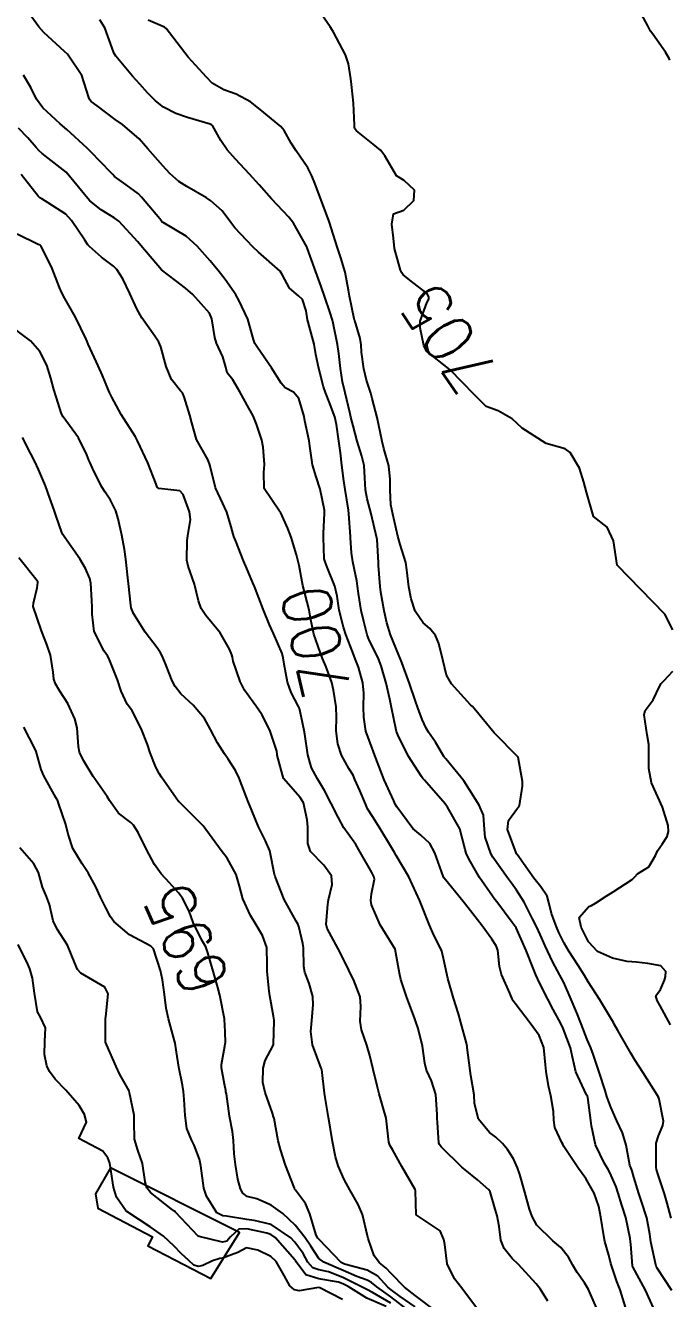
# Model space of a CAD drawing. Header units: metres. Extents: x 298520 to 308411, y 7433745 to 7450750.
# Drawn here: x 300932.2 to 300985.5, y 7447431.1 to 7447536.5 of the extents above; entities that cross this region are included whole.
import ezdxf
from ezdxf.enums import TextEntityAlignment as Align

# ---------------------------------------------------------------- set-up
doc = ezdxf.new("R2010")
doc.units = ezdxf.units.M
doc.header["$LTSCALE"] = 10
for name, color, linetype in [('Cotas', 45, 'Continuous'), ('Curvas de Nivel 1m', 11, 'Continuous'), ('Curvas de Nivel 5m', 15, 'Continuous'), ('Edificações', 30, 'Continuous')]:
    doc.layers.add(name, color=color, linetype=linetype)
doc.styles.add('Style-STANDARD', font='STANDARD.shx')

msp = doc.modelspace()

# ---------------------------------------------------------------- linework, layer by layer
at = {"layer": 'Curvas de Nivel 1m', "flags": 128}
for points, elevation in [([(300985.52, 7447533.62), (300985.46, 7447533.76), (300985.16, 7447534.28), (300984.13, 7447535.78), (300983.94, 7447536.04), (300983.7, 7447536.47), (300983, 7447537.8)], 706), ([(300984.42, 7447429.77), (300983.5, 7447431.78), (300982.47, 7447433.72), (300982.45, 7447433.76), (300982.44, 7447433.79), (300982.3, 7447435.6), (300982.28, 7447435.79), (300982.24, 7447436.05), (300981.88, 7447437.8), (300981.55, 7447438.82), (300981.25, 7447439.81), (300981.08, 7447440.35), (300980.56, 7447441.53), (300980.4, 7447441.82), (300980.13, 7447442.26), (300979.38, 7447443.83), (300979.05, 7447445.39), (300979, 7447445.84), (300978.73, 7447447.75), (300978.7, 7447447.84), (300978.64, 7447447.96), (300977.74, 7447449.85), (300977.46, 7447451.07), (300977.29, 7447451.85), (300976.71, 7447453.46), (300976.51, 7447453.86), (300975.88, 7447455.03), (300975.44, 7447455.88), (300974.75, 7447457.23), (300974.43, 7447457.89), (300974.22, 7447458.44), (300973.64, 7447459.9), (300972.8, 7447461.78), (300972.76, 7447461.87), (300972.72, 7447461.91), (300972.48, 7447462.24), (300971.2, 7447463.93), (300971.04, 7447464.14), (300970.84, 7447464.41), (300969.76, 7447465.95), (300968.88, 7447467.51), (300968.67, 7447467.96), (300968.57, 7447468.28), (300968.13, 7447469.97), (300967.13, 7447471.77), (300966.97, 7447471.98), (300966.92, 7447472.04), (300965.21, 7447474.01), (300965.09, 7447474.15), (300964.96, 7447474.33), (300963.86, 7447476.02), (300963, 7447477.78), (300962.91, 7447478.03), (300962.88, 7447478.15), (300962.47, 7447480.04), (300962.34, 7447480.72), (300962.03, 7447482.04), (300961.62, 7447483.49), (300961.42, 7447484.05), (300961.08, 7447484.76), (300960.63, 7447485.6), (300960.47, 7447486.06), (300960.19, 7447487.15), (300959.98, 7447488.07), (300959.74, 7447489.46), (300959.68, 7447490.07), (300959.61, 7447490.53), (300959.28, 7447492.08), (300959.17, 7447492.84), (300959.09, 7447494.08), (300959.08, 7447494.19), (300958.95, 7447496.08), (300958.92, 7447496.38), (300958.65, 7447498.09), (300958.53, 7447498.8), (300958.37, 7447500.09), (300958.25, 7447501.11), (300958.12, 7447502.09), (300957.94, 7447503.45), (300957.8, 7447504.1), (300957.33, 7447505.35), (300957.01, 7447506.1), (300956.85, 7447506.59), (300956.47, 7447508.11), (300956.23, 7447509.25), (300956.07, 7447510.11), (300955.58, 7447511.94), (300955.54, 7447512.12), (300955.41, 7447512.87), (300955.11, 7447513.81), (300954.77, 7447514.13), (300954.04, 7447514.74), (300953.45, 7447515.84), (300953.26, 7447516.15), (300951.47, 7447517.73), (300951, 7447518.17), (300949.5, 7447519.74), (300949.17, 7447520.2), (300948.46, 7447521.16), (300947.52, 7447521.99), (300947.17, 7447522.22), (300945.53, 7447523.16), (300944.87, 7447523.58), (300944.14, 7447524.26), (300943.55, 7447524.88), (300942.31, 7447526.28), (300941.58, 7447527.12), (300940.2, 7447528.3), (300939.6, 7447528.73), (300938.11, 7447529.84), (300937.62, 7447530.21), (300937.5, 7447530.34), (300937.43, 7447530.54), (300936.85, 7447532.35), (300935.66, 7447534.12), (300935.42, 7447534.36), (300933.69, 7447535.93), (300933.28, 7447536.39), (300932.61, 7447537.31)], 702), ([(300985.69, 7447431.76), (300984.47, 7447433.61), (300984.39, 7447433.77), (300984.36, 7447433.89), (300983.96, 7447435.78), (300983.87, 7447436.41), (300983.62, 7447437.78), (300983.18, 7447439.14), (300982.95, 7447439.79), (300982.56, 7447441.13), (300982.41, 7447441.64), (300982.35, 7447441.79), (300982.22, 7447442.14), (300981.92, 7447443.8), (300981.62, 7447444.82), (300981.15, 7447445.81), (300980.63, 7447446.93), (300980.32, 7447447.82), (300980.17, 7447448.31), (300979.67, 7447449.83), (300979.18, 7447451.33), (300978.98, 7447451.84), (300978.69, 7447452.54), (300978.19, 7447453.85), (300977.83, 7447454.74), (300977.37, 7447455.85), (300976.75, 7447457.25), (300976.43, 7447457.86), (300975.84, 7447458.94), (300975.39, 7447459.88), (300975.2, 7447460.3), (300974.8, 7447461.23), (300974.49, 7447461.89), (300974.17, 7447462.54), (300973.46, 7447463.9), (300972.84, 7447464.91), (300972.43, 7447465.49), (300972.1, 7447465.92), (300970.88, 7447467.63), (300970.71, 7447467.93), (300970.25, 7447469.29), (300970.19, 7447469.94), (300970.1, 7447471.12), (300969.74, 7447471.95), (300968.94, 7447473.22), (300968.46, 7447473.96), (300966.97, 7447475.77), (300966.88, 7447475.89), (300966.82, 7447475.98), (300966.14, 7447477.15), (300965.55, 7447478), (300965.34, 7447478.33), (300965.01, 7447479.04), (300964.66, 7447480.01), (300964.48, 7447480.56), (300963.98, 7447482.02), (300963.34, 7447483.75), (300963.22, 7447484.03), (300963.08, 7447484.36), (300962.4, 7447486.04), (300962.09, 7447487.05), (300961.87, 7447488.04), (300961.61, 7447489.57), (300961.55, 7447490.05), (300961.42, 7447491.79), (300961.4, 7447492.05), (300961.3, 7447493.94), (300961.28, 7447494.05), (300961.2, 7447494.4), (300960.87, 7447495.72), (300960.79, 7447496.06), (300960.48, 7447497.32), (300960.34, 7447498.06), (300960.27, 7447499.04), (300960.21, 7447500.07), (300960.04, 7447500.84), (300959.65, 7447502.07), (300959.3, 7447503.36), (300959.12, 7447504.08), (300959.06, 7447504.34), (300958.65, 7447506.09), (300958.44, 7447506.99), (300958.25, 7447508.09), (300958.12, 7447509.34), (300958.02, 7447510.09), (300957.65, 7447511.84), (300957.59, 7447512.1), (300957.41, 7447512.71), (300956.93, 7447514.1), (300956.65, 7447514.89), (300956.23, 7447516.11), (300955.51, 7447518.08), (300955.5, 7447518.12), (300955.47, 7447518.18), (300954.36, 7447520.14), (300953.99, 7447520.63), (300953.51, 7447521.13), (300952.56, 7447522.16), (300951.53, 7447523.3), (300950.72, 7447524.18), (300949.56, 7447525.44), (300948.89, 7447526.2), (300948.34, 7447526.97), (300947.65, 7447528.22), (300947.59, 7447528.28), (300947.48, 7447528.34), (300945.6, 7447528.89), (300944.64, 7447529.22), (300943.62, 7447529.74), (300942.94, 7447530.27), (300942.27, 7447530.92), (300941.64, 7447531.64), (300941.03, 7447532.3), (300939.66, 7447533.96), (300939.53, 7447534.18), (300939.47, 7447534.31), (300939.35, 7447534.63), (300938.74, 7447536.32), (300938.33, 7447536.97)], 703), ([(300985.65, 7447437.76), (300985.31, 7447438.99), (300985.08, 7447439.76), (300984.56, 7447441.33), (300984.42, 7447441.77), (300984.4, 7447441.94), (300984.39, 7447443.77), (300984.41, 7447443.95), (300984.6, 7447444.55), (300984.94, 7447445.43), (300985, 7447445.77), (300984.64, 7447447.61), (300984.59, 7447447.77), (300984.51, 7447447.91), (300983.32, 7447449.78), (300982.67, 7447450.81), (300982.31, 7447451.42), (300982.09, 7447451.8), (300981.23, 7447453.29), (300980.92, 7447453.82), (300980.85, 7447453.95), (300980.72, 7447454.18), (300979.73, 7447455.83), (300978.76, 7447457.31), (300978.45, 7447457.84), (300977.94, 7447458.68), (300977.17, 7447459.86), (300976.79, 7447460.52), (300976.35, 7447461.41), (300976.15, 7447461.87), (300975.72, 7447462.97), (300975.5, 7447463.88), (300975.36, 7447464.41), (300974.85, 7447465.17), (300974.28, 7447465.9), (300972.88, 7447467.86), (300972.84, 7447467.91), (300972.81, 7447467.99), (300972.1, 7447469.92), (300972.16, 7447470.67), (300972.92, 7447471.69), (300973.03, 7447471.8), (300973.07, 7447471.91), (300973.32, 7447473.53), (300973.34, 7447473.91), (300972.97, 7447475.91), (300970.99, 7447477.93), (300969.32, 7447479.96), (300969.18, 7447480.11), (300969.03, 7447480.26), (300967.46, 7447481.98), (300967.05, 7447482.7), (300966.72, 7447483.99), (300966.41, 7447485.32), (300966.13, 7447485.99), (300965.67, 7447486.57), (300965.1, 7447487.04), (300964.45, 7447488.02), (300964.1, 7447489.04), (300963.91, 7447490.02), (300963.76, 7447491.42), (300963.66, 7447492.03), (300963.19, 7447493.53), (300963.05, 7447494.03), (300963.01, 7447494.21), (300962.59, 7447496.04), (300962.44, 7447496.82), (300962.36, 7447498.04), (300962.38, 7447498.91), (300962.25, 7447500.04), (300961.85, 7447501.47), (300961.7, 7447502.05), (300961.31, 7447504.05), (300960.89, 7447505.62), (300960.76, 7447506.06), (300960.41, 7447507.13), (300960.19, 7447508.07), (300959.99, 7447509.45), (300959.96, 7447510.07), (300959.89, 7447510.58), (300959.44, 7447512.08), (300959.43, 7447512.1), (300959.4, 7447512.21), (300959, 7447514.08), (300958.92, 7447514.6), (300958.66, 7447516.09), (300958.29, 7447517.26), (300958.01, 7447518.09), (300957.5, 7447519.75), (300957.39, 7447520.1), (300957.33, 7447520.27), (300956.64, 7447522.11), (300956.07, 7447523.59), (300955.85, 7447524.12), (300955.55, 7447524.72), (300954.59, 7447526.13), (300954.19, 7447526.75), (300953.59, 7447527.81), (300953.31, 7447528.15), (300951.61, 7447529.54), (300950.81, 7447530.18), (300949.63, 7447530.81), (300948.59, 7447531.17), (300947.64, 7447531.73), (300947.16, 7447532.22), (300945.66, 7447533.88), (300945.36, 7447534.24), (300944.39, 7447535.54), (300943.84, 7447536.26), (300943.69, 7447536.36), (300942.35, 7447536.93)], 704), ([(300981.85, 7447430.38), (300981.42, 7447431.81), (300981.14, 7447432.49), (300980.69, 7447433.82), (300980.64, 7447433.99), (300980.48, 7447434.69), (300980.16, 7447435.82), (300980.05, 7447436.28), (300979.81, 7447437.83), (300979.65, 7447438.71), (300979.26, 7447439.83), (300978.56, 7447441.04), (300977.96, 7447441.85), (300976.76, 7447443.69), (300976.67, 7447443.86), (300976.59, 7447444), (300976, 7447445.26), (300975.93, 7447445.87), (300975.9, 7447446.59), (300975.68, 7447447.87), (300975.48, 7447448.7), (300975.28, 7447449.88), (300975.24, 7447450.45), (300975.09, 7447451.88), (300974.7, 7447452.88), (300973.96, 7447453.9), (300972.73, 7447455.52), (300972.56, 7447455.74), (300972.47, 7447455.91), (300972.28, 7447456.38), (300971.59, 7447457.93), (300971.43, 7447458.59), (300971.29, 7447459.93), (300971.15, 7447460.3), (300970.79, 7447460.86), (300969.99, 7447461.95), (300968.83, 7447463.44), (300968.41, 7447463.96), (300966.85, 7447465.9), (300966.82, 7447465.95), (300966.8, 7447465.98), (300966.77, 7447466.06), (300966.07, 7447467.99), (300965.66, 7447468.77), (300964.9, 7447469.45), (300964.24, 7447470.02), (300962.92, 7447471.8), (300962.79, 7447472.03), (300962.67, 7447472.29), (300961.88, 7447474.04), (300961.19, 7447475.83), (300961.11, 7447476.05), (300960.98, 7447476.37), (300960.37, 7447478.06), (300960.18, 7447479.23), (300960.17, 7447480.06), (300960.18, 7447481.21), (300960.1, 7447482.06), (300959.76, 7447483.38), (300959.48, 7447484.07), (300959.36, 7447484.36), (300959.08, 7447485.09), (300958.7, 7447486.08), (300958.51, 7447486.67), (300958.15, 7447488.09), (300957.98, 7447489.25), (300957.8, 7447490.09), (300957.16, 7447491.66), (300956.98, 7447492.1), (300956.92, 7447492.35), (300956.84, 7447494.1), (300956.84, 7447494.46), (300956.95, 7447496.1), (300956.93, 7447496.38), (300956.57, 7447498.11), (300956.24, 7447499.12), (300955.94, 7447500.11), (300955.73, 7447501.67), (300955.67, 7447502.12), (300955.31, 7447503.77), (300955.24, 7447504.12), (300954.82, 7447505.62), (300954.37, 7447506.13), (300953.69, 7447506.5), (300953.34, 7447506.88), (300952.55, 7447508.16), (300951.38, 7447509.85), (300951.17, 7447510.17), (300951.05, 7447510.51), (300950.59, 7447512.18), (300949.84, 7447513.77), (300949.59, 7447514.19), (300949.44, 7447514.44), (300948.72, 7447515.47), (300948.12, 7447516.21), (300947.82, 7447516.58), (300947.46, 7447517.02), (300946.4, 7447518.23), (300945.49, 7447519.07), (300943.59, 7447520.18), (300943.5, 7447520.23), (300943.47, 7447520.27), (300943.3, 7447520.48), (300941.79, 7447522.29), (300941.53, 7447522.55), (300940.52, 7447523.31), (300939.54, 7447524.01), (300939.4, 7447524.17), (300939.27, 7447524.31), (300937.57, 7447526.07), (300937.3, 7447526.34), (300935.59, 7447527.89), (300935.04, 7447528.37), (300933.61, 7447529.68), (300933.09, 7447530.39), (300932.61, 7447531.37), (300932.01, 7447532.4)], 701), ([(300975.44, 7447430.88), (300974.8, 7447431.89), (300974.46, 7447432.31), (300973, 7447433.9), (300972.48, 7447434.42), (300971.8, 7447435.23), (300971.54, 7447435.92), (300971.39, 7447437.05), (300971.23, 7447437.93), (300971.08, 7447438.48), (300970.64, 7447439.94), (300970.55, 7447440.1), (300969.6, 7447440.91), (300968.57, 7447441.74), (300968.32, 7447441.96), (300966.59, 7447443.65), (300966.45, 7447443.84), (300966.4, 7447443.98), (300966.29, 7447445.67), (300966.27, 7447445.99), (300966.27, 7447446.33), (300966.15, 7447447.99), (300965.8, 7447449.13), (300965.39, 7447450), (300965.23, 7447450.57), (300965.04, 7447452), (300964.7, 7447453.44), (300964.51, 7447454.01), (300964.39, 7447454.34), (300963.76, 7447456.02), (300963.27, 7447457.51), (300963.14, 7447458.03), (300962.78, 7447460.03), (300961.55, 7447462.04), (300960.83, 7447463.68), (300960.78, 7447464.05), (300960.84, 7447464.59), (300961.08, 7447465.82), (300961.03, 7447466.05), (300960.86, 7447466.37), (300959.9, 7447468.06), (300959.52, 7447468.7), (300958.9, 7447469.56), (300958.53, 7447470.08), (300958.06, 7447470.94), (300957.5, 7447472.09), (300956.94, 7447473.16), (300956.36, 7447474.11), (300955.87, 7447475.03), (300955.56, 7447476.12), (300955.31, 7447477.81), (300955.26, 7447478.12), (300955.01, 7447479.32), (300954.86, 7447479.96), (300954.79, 7447480.12), (300954.17, 7447481.27), (300953.86, 7447482.14), (300953.6, 7447483.61), (300953.52, 7447484.14), (300953.43, 7447484.49), (300953.08, 7447485.33), (300952.71, 7447486.15), (300952.38, 7447486.87), (300951.86, 7447488.16), (300951.14, 7447490.05), (300951.11, 7447490.14), (300951.09, 7447490.17), (300950.51, 7447491.53), (300950.22, 7447492.18), (300949.59, 7447493.79), (300949.44, 7447494.2), (300949.37, 7447494.38), (300949.2, 7447494.98), (300948.84, 7447496.2), (300948.51, 7447496.92), (300947.91, 7447498.21), (300947.46, 7447500.01), (300947.42, 7447500.22), (300947.27, 7447500.57), (300946.34, 7447502.23), (300945.95, 7447503.59), (300945.79, 7447504.24), (300945.33, 7447505.76), (300945.17, 7447506.08), (300945.02, 7447506.24), (300944.28, 7447507.19), (300943.84, 7447508.26), (300943.38, 7447509.89), (300943.21, 7447510.27), (300942.88, 7447510.79), (300941.82, 7447512.29), (300941.41, 7447513.03), (300940.83, 7447514.3), (300940.23, 7447515.52), (300939.73, 7447516.31), (300939.46, 7447516.58), (300938.46, 7447517.32), (300937.47, 7447518.19), (300937.35, 7447518.34), (300937.1, 7447518.72), (300935.98, 7447520.36), (300935.51, 7447520.87), (300934.07, 7447521.82), (300933.52, 7447522.14), (300933.38, 7447522.24), (300933.23, 7447522.38), (300931.81, 7447524.15)], 699), ([(300969.79, 7447429.95), (300968.45, 7447431.76), (300968.31, 7447431.96), (300967.71, 7447432.71), (300967.08, 7447433.97), (300966.91, 7447435.56), (300966.82, 7447435.98), (300966.5, 7447436.71), (300964.52, 7447438.01), (300964.47, 7447440.01), (300964.43, 7447440.13), (300963.34, 7447442.02), (300962.59, 7447443.38), (300962.35, 7447443.79), (300962.25, 7447444.04), (300962.11, 7447445.54), (300962.03, 7447446.04), (300961.79, 7447446.88), (300961.45, 7447448.05), (300961.29, 7447448.69), (300960.96, 7447450.06), (300960.68, 7447451.21), (300960.43, 7447452.06), (300959.99, 7447453.34), (300959.88, 7447454.06), (300959.95, 7447455.28), (300959.89, 7447456.06), (300959.33, 7447457.5), (300959.04, 7447458.08), (300958.96, 7447458.27), (300958.77, 7447458.69), (300958.04, 7447460.09), (300957.15, 7447461.74), (300957.07, 7447462.1), (300957.21, 7447463.72), (300957.27, 7447464.1), (300957.56, 7447465.38), (300957.52, 7447466.09), (300956.87, 7447466.97), (300955.77, 7447468.12), (300955.55, 7447468.78), (300955.57, 7447470.12), (300955.51, 7447470.72), (300955.21, 7447472.13), (300954.93, 7447472.58), (300953.55, 7447474.14), (300953.03, 7447476.09), (300953.02, 7447476.15), (300952.98, 7447476.42), (300952.42, 7447478.16), (300951.74, 7447479.44), (300951.25, 7447480.17), (300951.03, 7447480.48), (300950.31, 7447481.46), (300949.96, 7447482.19), (300949.38, 7447483.88), (300949.31, 7447484.2), (300949.26, 7447484.39), (300949.08, 7447484.87), (300948.3, 7447486.21), (300947.11, 7447487.65), (300946.73, 7447488.22), (300946.5, 7447488.86), (300946.18, 7447490.23), (300945.66, 7447491.73), (300945.55, 7447492.24), (300945.57, 7447493.85), (300945.62, 7447494.24), (300945.83, 7447495.61), (300945.77, 7447496.23), (300945.23, 7447497.68), (300944.95, 7447497.96), (300943.23, 7447498.17), (300943.09, 7447498.27), (300942.99, 7447498.52), (300942.31, 7447500.28), (300941.46, 7447502.11), (300941.37, 7447502.29), (300941.29, 7447502.44), (300940.09, 7447504.3), (300939.33, 7447505.72), (300939.14, 7447506.12), (300939.04, 7447506.31), (300938.55, 7447507.53), (300938.2, 7447508.33), (300937.38, 7447510.11), (300937.28, 7447510.34), (300937.2, 7447510.53), (300936.32, 7447512.35), (300935.43, 7447513.91), (300935.18, 7447514.36), (300935, 7447514.8), (300934.39, 7447516.37), (300933.47, 7447518.24), (300933.4, 7447518.31), (300933.24, 7447518.38), (300931.49, 7447519.22)], 698), ([(300966.23, 7447429.98), (300964.44, 7447431.33), (300963.57, 7447432.02), (300962.46, 7447433.17), (300962.03, 7447433.6), (300961.48, 7447434.04), (300961.06, 7447434.63), (300960.56, 7447436.06), (300960.5, 7447436.28), (300960.09, 7447438.06), (300959.71, 7447438.88), (300959.02, 7447440.08), (300958.56, 7447440.96), (300958.08, 7447442.08), (300957.85, 7447442.82), (300957.6, 7447444.09), (300957.41, 7447445.28), (300957.28, 7447446.09), (300957, 7447447.73), (300956.95, 7447448.1), (300956.71, 7447450.06), (300956.69, 7447450.1), (300956.66, 7447450.17), (300955.93, 7447452.11), (300955.8, 7447453.21), (300955.88, 7447454.11), (300956.01, 7447455.4), (300955.97, 7447456.11), (300955.67, 7447457.19), (300955.31, 7447458.12), (300955.22, 7447458.58), (300955.19, 7447460.12), (300955.15, 7447460.49), (300954.8, 7447461.91), (300954.72, 7447462.13), (300954.6, 7447462.34), (300953.6, 7447464.14), (300952.85, 7447466.05), (300952.82, 7447466.15), (300952.81, 7447466.19), (300952.4, 7447468.15), (300952.06, 7447468.99), (300951.46, 7447470.16), (300950.92, 7447471.51), (300950.73, 7447471.98), (300950.65, 7447472.17), (300950.46, 7447472.65), (300949.87, 7447474.19), (300949.58, 7447474.81), (300948.97, 7447475.74), (300948.65, 7447476.2), (300948.09, 7447477.11), (300947.5, 7447478.22), (300947.01, 7447479.13), (300946.07, 7447480.23), (300945.03, 7447481.15), (300944.57, 7447481.78), (300944.33, 7447482.25), (300943.82, 7447483.5), (300943.52, 7447484.26), (300943.37, 7447484.56), (300943.08, 7447484.97), (300942.09, 7447486.28), (300941.12, 7447487.81), (300940.94, 7447488.29), (300940.9, 7447488.51), (300940.72, 7447490.29), (300940.66, 7447490.78), (300940.49, 7447492.3), (300940.37, 7447493.11), (300940.15, 7447494.3), (300939.86, 7447495.65), (300939.66, 7447496.31), (300939.22, 7447497.21), (300938.77, 7447497.86), (300938.47, 7447498.32), (300937.74, 7447499.85), (300937.5, 7447500.34), (300937.43, 7447500.5), (300937.27, 7447500.94), (300936.56, 7447502.35), (300935.31, 7447504.1), (300935.17, 7447504.36), (300934.71, 7447505.76), (300934.52, 7447506.37), (300934.28, 7447507.31), (300933.96, 7447508.38), (300933.37, 7447509.51), (300932.59, 7447510.4), (300931.39, 7447511.3)], 697), ([(300964.43, 7447430.41), (300963.21, 7447431.25), (300962.45, 7447431.81), (300962.19, 7447432.03), (300961.36, 7447432.95), (300960.47, 7447433.43), (300958.6, 7447433.95), (300958.47, 7447433.99), (300958.32, 7447434.08), (300956.49, 7447435.97), (300956.44, 7447436.04), (300956.39, 7447436.1), (300956.26, 7447436.34), (300955.73, 7447438.11), (300955.36, 7447438.95), (300954.54, 7447440.07), (300954.49, 7447440.13), (300954.45, 7447440.23), (300953.72, 7447442.14), (300953.29, 7447443.44), (300953.11, 7447444.14), (300952.76, 7447446), (300952.72, 7447446.15), (300952.62, 7447446.44), (300952.02, 7447448.16), (300951.84, 7447448.97), (300951.86, 7447450.16), (300952.03, 7447450.8), (300952.69, 7447452.05), (300952.72, 7447452.12), (300952.72, 7447452.15), (300952.77, 7447454.09), (300952.76, 7447454.15), (300952.72, 7447454.47), (300952.4, 7447456.15), (300952.36, 7447456.53), (300952.2, 7447458.16), (300952.2, 7447458.73), (300952.16, 7447460.16), (300951.79, 7447461.16), (300951.19, 7447462.17), (300950.81, 7447462.8), (300950.18, 7447464.18), (300949.91, 7447465.25), (300949.62, 7447466.19), (300948.87, 7447467.55), (300948.39, 7447468.2), (300946.9, 7447470.22), (300944.92, 7447472.19), (300944.89, 7447472.21), (300944.86, 7447472.24), (300944.65, 7447472.52), (300943.44, 7447474.26), (300943.25, 7447474.56), (300942.96, 7447475.08), (300942.5, 7447476.27), (300942.28, 7447476.98), (300941.77, 7447478.28), (300941.02, 7447479.76), (300940.8, 7447480.07), (300940.61, 7447480.3), (300940.1, 7447481.37), (300939.8, 7447482.31), (300939.07, 7447484.12), (300938.96, 7447484.32), (300938.7, 7447484.7), (300937.87, 7447486.33), (300937.69, 7447487.76), (300937.69, 7447488.33), (300937.67, 7447488.88), (300937.6, 7447490.33), (300937.52, 7447490.71), (300937.15, 7447491.53), (300936.67, 7447492.34), (300935.43, 7447494.11), (300935.27, 7447494.36), (300935.19, 7447494.51), (300934.71, 7447495.87), (300934.55, 7447496.37), (300934.2, 7447497.36), (300933.83, 7447498.38), (300933.25, 7447499.75), (300932.95, 7447500.39), (300932.63, 7447501.04), (300931.92, 7447502.4)], 696), ([(300962.43, 7447430.7), (300960.91, 7447431.59), (300960.45, 7447431.83), (300960.01, 7447432.06), (300958.46, 7447432.84), (300957.26, 7447433.3), (300956.47, 7447433.46), (300955.98, 7447433.62), (300955.57, 7447434.11), (300955.17, 7447434.81), (300954.49, 7447435.76), (300954.15, 7447436.13), (300952.51, 7447437.23), (300951.12, 7447437.56), (300950.51, 7447437.64), (300948.82, 7447437.9), (300948.52, 7447437.93), (300948.03, 7447438.2), (300947.17, 7447439.58), (300946.95, 7447440.22), (300946.71, 7447442.08), (300946.68, 7447442.22), (300946.58, 7447442.63), (300946.15, 7447443.79), (300945.93, 7447444.23), (300945.55, 7447445.18), (300945.4, 7447446.24), (300945.31, 7447447.57), (300945.25, 7447448.24), (300945.17, 7447448.76), (300944.88, 7447450.25), (300944.68, 7447451.48), (300944.56, 7447452.25), (300944.52, 7447452.43), (300944.01, 7447454.26), (300943.84, 7447455.14), (300943.7, 7447456.26), (300943.52, 7447457.49), (300943.35, 7447458.26), (300942.78, 7447460.04), (300942.57, 7447460.27), (300940.8, 7447461.22), (300939.5, 7447462.31), (300939.21, 7447462.71), (300938.82, 7447463.44), (300938.39, 7447464.32), (300938, 7447465.17), (300937.38, 7447466.33), (300936.86, 7447467.08), (300936.09, 7447468.35), (300935.71, 7447469.54), (300935.52, 7447470.35), (300934.92, 7447472.12), (300934.85, 7447472.29), (300934.82, 7447472.36), (300934.7, 7447472.59), (300933.69, 7447474.38), (300933.48, 7447474.9), (300933.06, 7447476.39), (300932.98, 7447476.59), (300932.05, 7447478.4)], 694), ([(300962.04, 7447430.42), (300960.44, 7447431.12), (300958.89, 7447432.08), (300958.46, 7447432.32), (300958.1, 7447432.44), (300956.46, 7447432.71), (300955.39, 7447433.05), (300954.59, 7447434.13), (300954.55, 7447434.2), (300954.47, 7447434.3), (300952.84, 7447436.15), (300952.5, 7447436.4), (300952.15, 7447436.51), (300950.5, 7447436.86), (300949.85, 7447436.84), (300949.14, 7447436.19), (300948.84, 7447435.84), (300948.49, 7447435.77), (300946.57, 7447436.22), (300946.49, 7447436.26), (300944.59, 7447438.25), (300944.56, 7447438.29), (300944.52, 7447438.33), (300944.25, 7447438.53), (300942.54, 7447439.88), (300942.22, 7447440.27), (300942.08, 7447440.75), (300941.86, 7447442.28), (300941.47, 7447443.39), (300941.2, 7447444.28), (300941.18, 7447445.71), (300941.17, 7447446.28), (300940.8, 7447448.13), (300940.75, 7447448.29), (300940.64, 7447448.48), (300939.99, 7447449.63), (300939.69, 7447450.3), (300938.88, 7447452.13), (300938.81, 7447452.32), (300938.8, 7447452.42), (300938.8, 7447454.32), (300938.82, 7447454.42), (300939.03, 7447456.32), (300938.74, 7447456.88), (300937.43, 7447457.65), (300936.76, 7447458.03), (300936.48, 7447458.34), (300936.26, 7447458.86), (300935.66, 7447460.35), (300934.8, 7447461.68), (300934.48, 7447462.37), (300934.16, 7447463.71), (300933.91, 7447464.37), (300933.6, 7447465.14), (300933.25, 7447466.38), (300932.86, 7447467.09), (300931.72, 7447468.4)], 693), ([(300958.44, 7447431.02), (300956.56, 7447431.99), (300956.45, 7447432.01), (300954.83, 7447431.74), (300954.45, 7447431.81), (300954.06, 7447432.13), (300953.6, 7447433), (300952.93, 7447434.15), (300952.48, 7447434.57), (300951.42, 7447435.1), (300950.48, 7447435.28), (300949.76, 7447434.91), (300948.48, 7447434.43), (300948.28, 7447434.4), (300947.66, 7447434.21), (300946.87, 7447433.82), (300946.47, 7447433.75), (300946.11, 7447433.86), (300945.7, 7447434.23), (300945.07, 7447434.83), (300944.48, 7447435.43), (300943.6, 7447436.26), (300942.5, 7447437.04), (300940.57, 7447438.29), (300940.52, 7447438.33), (300939.71, 7447439.48), (300939.48, 7447440.31), (300939.28, 7447441.59), (300939.15, 7447442.31), (300939, 7447442.74), (300938.58, 7447443.29), (300936.59, 7447444.34), (300937.24, 7447445.7), (300937.07, 7447446.34), (300936.62, 7447447.07), (300935.51, 7447448.35), (300934.65, 7447449.26), (300934.18, 7447449.89), (300933.96, 7447450.37), (300933.76, 7447451.29), (300933.77, 7447452.37), (300933.84, 7447453.51), (300933.41, 7447454.38), (300933.18, 7447454.84), (300932.93, 7447456.39), (300932.75, 7447457.61), (300932.53, 7447458.39), (300932.37, 7447458.79), (300931.57, 7447460.4)], 692)]:
    msp.add_lwpolyline(points, dxfattribs=dict(at, elevation=elevation))
at = {"layer": 'Curvas de Nivel 5m', "flags": 128}
for points, elevation in [([(300985.79, 7447486.45), (300985.11, 7447487.77), (300983.14, 7447489.79), (300981.16, 7447491.81), (300980.85, 7447493.82), (300980.33, 7447494.95), (300979.21, 7447495.84), (300978.64, 7447497.85), (300978.41, 7447498.68), (300978.04, 7447499.85), (300977.28, 7447501.14), (300976.86, 7447501.45), (300975.28, 7447501.89), (300973.3, 7447503.16), (300972.47, 7447503.92), (300971.31, 7447504.6), (300970.32, 7447504.95), (300969.33, 7447505.96), (300967.35, 7447507.98), (300965.38, 7447509.54), (300965.17, 7447510), (300964.87, 7447511.48), (300964.85, 7447512.01), (300965.42, 7447513.55), (300965.57, 7447513.85), (300965.57, 7447514), (300965.43, 7447514.31), (300964.24, 7447515.22), (300963.45, 7447515.86), (300963.33, 7447516.03), (300963.24, 7447516.25), (300962.73, 7447518.04), (300962.64, 7447518.89), (300962.5, 7447520.04), (300962.65, 7447520.9), (300963.51, 7447521.22), (300964.32, 7447522.02), (300964.4, 7447522.88), (300963.54, 7447523.66), (300962.91, 7447524.04), (300961.92, 7447525.7), (300961.69, 7447526.05), (300961.57, 7447526.18), (300960.96, 7447526.68), (300959.59, 7447527.79), (300959.46, 7447527.94), (300959.43, 7447528.07), (300959.43, 7447528.24), (300959.35, 7447530.07), (300959.18, 7447531.61), (300959.11, 7447532.08), (300958.91, 7447533.34), (300958.67, 7447534.08), (300957.69, 7447535.94), (300957.6, 7447536.1), (300957.41, 7447536.39), (300956.23, 7447538.11)], 705), ([(300979.67, 7447429.83), (300979.08, 7447431.2), (300978.79, 7447431.84), (300978.46, 7447432.4), (300977.86, 7447433.24), (300977.49, 7447433.85), (300977.15, 7447434.53), (300976.49, 7447435.33), (300975.83, 7447435.88), (300974.51, 7447437.18), (300974.12, 7447437.89), (300973.92, 7447438.5), (300973.53, 7447439.9), (300973.11, 7447441.36), (300972.92, 7447441.91), (300972.58, 7447442.65), (300972.09, 7447443.42), (300971.68, 7447443.92), (300971.11, 7447444.44), (300970.6, 7447444.83), (300969.69, 7447445.95), (300969.35, 7447447.24), (300969.32, 7447447.95), (300969.06, 7447449.55), (300968.99, 7447449.96), (300968.76, 7447451.88), (300968.75, 7447451.96), (300968.69, 7447452.25), (300968.23, 7447453.96), (300968.02, 7447454.67), (300967.61, 7447455.97), (300967.15, 7447457.59), (300967.06, 7447457.98), (300966.78, 7447459.25), (300966.65, 7447459.85), (300966.6, 7447459.98), (300965.98, 7447461.18), (300965.64, 7447462), (300964.83, 7447464.01), (300963.93, 7447466.02), (300962.88, 7447467.77), (300962.72, 7447468.03), (300962.47, 7447468.45), (300961.51, 7447470.04), (300960.91, 7447471.01), (300960.51, 7447471.65), (300960.32, 7447472.06), (300959.86, 7447473.15), (300959.46, 7447474.07), (300959.3, 7447474.42), (300958.96, 7447474.97), (300958.33, 7447476.09), (300958.05, 7447477.02), (300957.91, 7447478.09), (300957.92, 7447479.19), (300957.9, 7447480.09), (300957.67, 7447481.46), (300957.53, 7447482.1), (300957.06, 7447483.44), (300956.78, 7447484.1), (300956.57, 7447484.62), (300956.05, 7447486.11), (300955.79, 7447487.43), (300955.67, 7447488.11), (300955.14, 7447490.12), (300954.83, 7447491.8), (300954.76, 7447492.13), (300954.62, 7447492.68), (300954.17, 7447494.14), (300953.91, 7447494.85), (300953.31, 7447496.15), (300953.28, 7447496.21), (300953.21, 7447496.3), (300951.93, 7447498.16), (300951.92, 7447499.49), (300951.96, 7447500.16), (300951.86, 7447501.58), (300951.76, 7447502.17), (300951.3, 7447503.48), (300951.02, 7447504.17), (300950.68, 7447504.81), (300949.93, 7447506.18), (300949.34, 7447507.16), (300948.89, 7447507.74), (300948.76, 7447508.2), (300948.51, 7447509.06), (300947.99, 7447510.21), (300947.85, 7447510.68), (300947.61, 7447512.22), (300947.41, 7447512.68), (300946.04, 7447514.23), (300945.44, 7447514.75), (300944.59, 7447515.39), (300943.45, 7447516.27), (300941.73, 7447518.29), (300941.48, 7447518.59), (300939.9, 7447520.31), (300939.51, 7447520.58), (300938.44, 7447521.25), (300937.52, 7447521.98), (300937.19, 7447522.34), (300935.55, 7447524.36), (300933.57, 7447525.89), (300933.31, 7447526.12), (300933.06, 7447526.39), (300932.38, 7447527.2), (300931.59, 7447528.01)], 700), ([(300964.01, 7447430.01), (300962.44, 7447431.22), (300961.28, 7447432.05), (300960.82, 7447432.42), (300960.46, 7447432.61), (300959.62, 7447432.91), (300958.47, 7447433.4), (300956.88, 7447434.1), (300956.48, 7447434.41), (300955.8, 7447435.42), (300955.33, 7447436.12), (300954.51, 7447437.16), (300953.48, 7447438.14), (300952.53, 7447438.82), (300951.34, 7447439.36), (300950.54, 7447439.54), (300950.17, 7447439.81), (300949.98, 7447440.18), (300949.76, 7447440.98), (300949.56, 7447442.19), (300949.47, 7447443.08), (300949.4, 7447444.19), (300949.32, 7447444.91), (300949.08, 7447446.19), (300948.81, 7447448.03), (300948.78, 7447448.2), (300948.76, 7447448.31), (300948.65, 7447448.83), (300948.41, 7447450.2), (300948.41, 7447450.46), (300948.69, 7447451.99), (300948.72, 7447452.17), (300948.72, 7447452.2), (300948.73, 7447452.23), (300948.7, 7447453.21), (300948.66, 7447454.2), (300948.65, 7447454.26), (300948.26, 7447456.2), (300948.11, 7447456.84), (300947.71, 7447458.21), (300947.28, 7447459.71), (300947.1, 7447460.22), (300946.79, 7447460.76), (300946.07, 7447462.23), (300945.74, 7447463.16), (300945.19, 7447464.24), (300944.84, 7447464.69), (300944.09, 7447465.5), (300943.4, 7447466.26), (300942.86, 7447467.04), (300942.2, 7447468.28), (300941.5, 7447469.68), (300941.13, 7447470.29), (300940.91, 7447470.51), (300939.89, 7447471.28), (300939.14, 7447472.32), (300938.93, 7447472.66), (300937.79, 7447474.33), (300936.97, 7447475.64), (300936.65, 7447476.34), (300936.57, 7447476.76), (300936.45, 7447478.35), (300936.26, 7447479.1), (300935.69, 7447480.35), (300935.03, 7447481.37), (300934.67, 7447482), (300934.54, 7447482.37), (300934.46, 7447482.96), (300934.25, 7447484.37), (300933.95, 7447485.25), (300933.51, 7447486.38), (300933.11, 7447487.5), (300932.82, 7447488.39), (300932.85, 7447488.67), (300933.14, 7447489.94), (300933.2, 7447490.39), (300933.19, 7447490.44), (300933.14, 7447490.51), (300931.64, 7447492.41)], 695), ([(300985.57, 7447453.76), (300984.73, 7447455.33), (300984.49, 7447455.77), (300984.36, 7447456.15), (300984.75, 7447456.69), (300985.08, 7447457.44), (300985.17, 7447457.76), (300985.19, 7447458.18), (300984.77, 7447458.64), (300983.72, 7447458.84), (300982.77, 7447458.93), (300981.99, 7447459.01), (300980.78, 7447459.28), (300979.54, 7447459.83), (300978.79, 7447460.63), (300978.19, 7447461.85), (300978.03, 7447462.63), (300978.83, 7447463.54), (300979.04, 7447463.63), (300979.37, 7447463.83), (300980.26, 7447464.41), (300980.84, 7447464.76), (300982.4, 7447465.8), (300982.63, 7447466.02), (300982.86, 7447466.25), (300983.8, 7447466.85), (300984.33, 7447467.78), (300984.5, 7447468.15), (300984.89, 7447468.72), (300985.31, 7447469.35), (300985.42, 7447469.76), (300985.4, 7447470.25), (300984.92, 7447471.77), (300984.01, 7447473.78), (300983.78, 7447474.97), (300983.8, 7447475.78), (300983.78, 7447476.98), (300983.66, 7447477.78), (300983.39, 7447479.41), (300983.49, 7447479.79), (300984.15, 7447480.66), (300984.68, 7447481.77), (300984.8, 7447482.02), (300985.05, 7447482.27), (300985.77, 7447483.05)], 705)]:
    msp.add_lwpolyline(points, dxfattribs=dict(at, elevation=elevation))
at = {"layer": 'Edificações'}
msp.add_lwpolyline([(300939.21, 7447441.92), (300937.97, 7447439.76), (300938.17, 7447438.57), (300942.69, 7447436.19), (300942.3, 7447435.45), (300947.52, 7447432.75), (300949.89, 7447436.56)], close=True, dxfattribs=at)

# ---------------------------------------------------------------- texts
at = {"layer": 'Cotas', "style": 'Style-STANDARD'}
for s, rotation, p in [('705', 124.1513, (300967.2, 7447510.58, 705)), ('700', 102.7383, (300956.21, 7447485.46, 700)), ('695', 113.7892, (300945.52, 7447460.82, 695))]:
    msp.add_text(s, height=4, rotation=rotation, dxfattribs=at).set_placement(p, align=Align.MIDDLE_CENTER)

doc.saveas('drawing.dxf')
